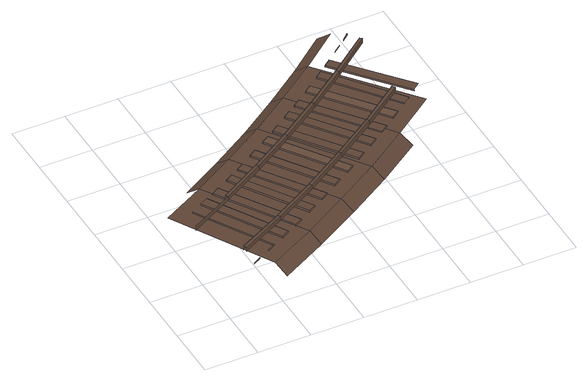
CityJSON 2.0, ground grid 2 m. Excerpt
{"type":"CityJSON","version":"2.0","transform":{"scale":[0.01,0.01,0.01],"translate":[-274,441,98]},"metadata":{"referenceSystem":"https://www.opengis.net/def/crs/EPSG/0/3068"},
"CityObjects":{
"railway1":{"type":"Railway","attributes":{"name":"Track-02","function":"1855"},"geometry":[{"type":"MultiSurface","lod":"3","boundaries":[[[0,1,2,3]],[[4,5,6,7]],[[8,9,10,11]],[[7,6,12,13]],[[14,15,16,17]],[[15,18,19,16]],[[20,21,22,23]],[[24,25,26,27]],[[27,26,28,29]],[[29,28,30,31]],[[32,19,18,33]],[[33,18,15,14]],[[34,35,36,37]],[[23,22,38,39]],[[40,41,35,34]],[[41,42,36,35]],[[37,36,42,43]],[[44,45,20,46]],[[43,42,41,40]],[[47,48,49,50]],[[51,52,48,47]],[[53,54,55,56]],[[56,55,8,57]],[[57,8,11,58]],[[52,59,49,48]],[[50,49,59,60]],[[46,20,23,61]],[[62,63,64,65]],[[66,24,27,67]],[[67,27,29,68]],[[68,29,31,69]],[[60,59,52,51]],[[70,71,63,62]],[[71,72,64,63]],[[61,23,39,73]],[[65,64,72,74]],[[75,76,77,78]],[[74,72,71,70]],[[79,80,76,75]],[[81,44,46,82]],[[80,83,77,76]],[[84,53,56,85]],[[85,56,57,86]],[[86,57,58,87]],[[78,77,83,88]],[[89,90,91,92]],[[88,83,80,79]],[[93,94,90,89]],[[82,46,61,95]],[[96,66,67,97]],[[94,98,91,90]],[[97,67,68,99]],[[99,68,69,100]],[[101,102,103,104]],[[92,91,98,105]],[[95,61,73,106]],[[105,98,94,93]],[[107,108,102,101]],[[108,109,103,102]],[[110,81,82,111]],[[104,103,109,112]],[[113,114,115,116]],[[117,84,85,118]],[[118,85,86,119]],[[119,86,87,120]],[[112,109,108,107]],[[121,122,114,113]],[[122,123,115,114]],[[124,125,126,127]],[[111,82,95,128]],[[129,96,97,130]],[[116,115,123,131]],[[130,97,99,132]],[[132,99,100,133]],[[134,135,125,124]],[[131,123,122,121]],[[135,136,126,125]],[[128,95,106,137]],[[138,139,140,141]],[[127,126,136,142]],[[143,110,111,144]],[[145,146,139,138]],[[142,136,135,134]],[[146,147,140,139]],[[148,117,118,149]],[[149,118,119,150]],[[150,119,120,151]],[[152,153,154,155]],[[141,140,147,156]],[[157,158,153,152]],[[156,147,146,145]],[[144,111,128,159]],[[160,129,130,161]],[[158,162,154,153]],[[161,130,132,163]],[[163,132,133,164]],[[165,166,167,168]],[[155,154,162,169]],[[170,171,166,165]],[[172,143,144,173]],[[171,174,167,166]],[[175,176,177,178]],[[179,148,149,180]],[[180,149,150,181]],[[181,150,151,182]],[[183,184,185,186]]]}]}
},
"vertices":[
[177,126,168],[177,126,174],[146,108,176],[146,108,170],[92,451,161],[92,451,167],[254,171,169],[254,171,163],[227,453,181],[54,353,192],[53,352,174],[226,453,163],[223,153,171],[223,153,165],[300,197,161],[300,197,167],[138,478,164],[138,478,158],[331,215,165],[169,496,162],[175,561,154],[5,463,164],[215,86,168],[398,191,157],[325,288,163],[145,185,175],[146,185,192],[326,288,181],[152,174,192],[332,278,181],[151,174,175],[331,278,163],[169,496,156],[331,215,159],[199,513,154],[200,513,160],[230,532,158],[230,532,152],[236,42,133],[421,149,121],[371,238,156],[371,239,162],[401,258,160],[401,257,154],[314,705,107],[148,601,117],[341,666,143],[275,560,149],[275,560,155],[305,579,153],[305,579,147],[446,285,152],[446,286,158],[390,569,152],[220,463,163],[221,463,181],[391,569,170],[398,559,170],[397,559,152],[477,305,156],[476,304,150],[577,304,146],[336,597,146],[336,597,152],[366,617,150],[365,617,144],[501,398,152],[502,398,170],[509,388,170],[508,387,152],[516,328,147],[517,328,153],[546,348,151],[602,262,110],[546,348,145],[409,646,141],[409,647,147],[439,667,145],[439,666,139],[590,378,143],[590,378,149],[475,814,97],[504,776,133],[620,398,147],[556,681,142],[557,681,159],[564,671,159],[563,671,141],[620,398,141],[483,696,136],[483,696,142],[513,716,141],[513,716,135],[664,427,138],[664,427,144],[752,422,135],[673,514,141],[674,514,159],[694,447,142],[681,504,159],[680,503,141],[541,736,133],[541,736,139],[571,757,137],[570,757,131],[694,447,136],[778,381,99],[731,474,134],[732,474,140],[761,495,138],[633,928,87],[663,891,123],[761,495,132],[613,788,128],[613,788,134],[642,810,132],[642,809,126],[718,798,131],[719,799,149],[727,789,148],[726,788,131],[803,526,129],[803,526,135],[833,547,133],[671,829,125],[671,830,131],[700,852,129],[699,851,123],[923,546,124],[841,635,131],[842,635,148],[832,547,127],[849,626,148],[848,625,130],[870,574,125],[870,574,131],[899,596,129],[951,507,88],[741,884,120],[741,884,126],[770,906,124],[769,906,118],[899,596,123],[786,1048,77],[818,1012,113],[940,628,120],[940,629,126],[969,651,125],[876,922,121],[877,922,138],[885,912,138],[884,912,120],[811,939,116],[811,939,122],[839,961,120],[839,961,114],[969,651,119],[1010,683,116],[1010,683,122],[1090,677,113],[1004,763,120],[1005,763,138],[1039,705,120],[1013,753,137],[1012,753,120],[866,983,112],[867,983,118],[894,1006,116],[894,1006,110],[1038,705,114],[1074,734,112],[1074,735,118],[935,1174,68],[968,1139,103],[1102,758,116],[934,1040,108],[935,1040,114],[962,1063,112],[962,1063,106],[1030,1050,110],[1031,1050,128],[1039,1041,128],[1038,1041,110],[989,1085,104],[989,1086,110],[1016,1110,109],[1016,1109,103]
]}
